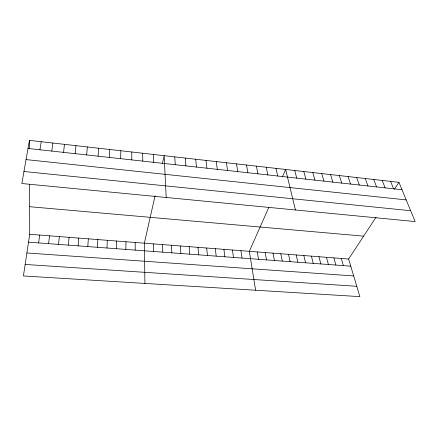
<?xml version="1.0" encoding="UTF-8"?>
<svg xmlns="http://www.w3.org/2000/svg" width="437" height="437" viewBox="0 0 437 437"><rect width="100%" height="100%" fill="white"/><g stroke="black" fill="none" stroke-linecap="round" stroke-linejoin="round"><path stroke-width="0.66" d="M131.766 159.904L131.799 151.994M125.861 249.412L125.954 241.748M120.645 158.68L120.825 150.749M116.455 248.713L116.652 241.027M106.978 248.008L107.278 240.301M109.43 157.44L109.753 149.492M97.429 247.293L97.839 239.569M98.112 156.189L98.582 148.225M87.815 246.577L88.329 238.831M86.69 154.927L87.313 146.947M78.119 245.856L78.742 238.089M68.352 245.13L69.09 237.34M75.164 153.66L75.945 145.652M58.514 244.398L59.356 236.586M63.54 152.376L64.474 144.352M48.594 243.655L49.556 235.827M38.603 242.912L39.68 235.062M51.806 151.076L52.899 143.036M29.569 184.217L29.721 234.287L23.412 275.96L359.864 296.63L348.628 259.021L376.077 217.184M39.964 149.771L41.22 141.708M29.432 140.37L21.85 183.518L415.15 221.564L398.937 182.333L29.432 140.37L29.459 148.913M155.091 195.743L144.352 243.18L144.915 283.422M162.345 163.695L164.159 155.67L166.18 197.48M268.831 207.367L249.33 251.319L255.629 290.223M282.34 176.919L285.651 169.469L295.412 209.984M394.387 189.27L398.937 182.333M25.155 264.451L356.778 286.295M26.892 252.968L353.686 275.944M28.531 242.164L350.764 266.171M29.721 234.287L348.628 259.021M29.64 206.706L363.639 236.144M23.964 171.506L410.671 210.721M26.056 159.592L406.202 199.906M28.012 148.454L402.002 189.74M390.612 181.388L393.59 188.811M382.228 180.432L385.117 187.877M373.777 179.476L376.574 186.932M365.261 178.509L367.97 185.982M356.679 177.531L359.301 185.026M348.038 176.553L350.567 184.059M339.331 175.565L341.761 183.087M330.552 174.565L332.89 182.109M321.708 173.56L323.954 181.12M341.286 258.453L343.351 265.62M312.799 172.549L314.94 180.126M333.89 257.879L335.895 265.062M303.819 171.528L305.862 179.126M326.455 257.3L328.384 264.5M318.966 256.721L320.829 263.937M294.767 170.501L296.712 178.116M311.428 256.137L313.225 263.374M303.846 255.547L305.567 262.801M296.21 254.957L297.859 262.227M275.982 168.371L277.708 176.018M288.524 254.361L290.102 261.648M266.237 167.262L267.854 174.931M280.789 253.76L282.291 261.069M256.41 166.147L257.912 173.833M273.005 253.154L274.431 260.485M265.166 252.548L266.515 259.895M246.501 165.022L247.883 172.724M257.273 251.936L258.546 259.299M236.51 163.886L237.777 171.61M240.924 250.669L242.032 258.07M226.432 162.744L227.579 170.485M232.451 250.013L233.478 257.431M216.271 161.586L217.298 169.348M223.924 249.347L224.864 256.792M206.024 160.423L206.925 168.201M215.332 248.68L216.189 256.142M206.685 248.014L207.449 255.492M195.694 159.254L196.464 167.049M197.972 247.337L198.644 254.837M185.272 158.068L185.916 165.885M189.194 246.654L189.778 254.176M174.762 156.878L175.275 164.711M180.355 245.971L180.847 253.509M171.451 245.277L171.85 252.837M162.488 244.583L162.788 252.165M153.463 154.458L153.709 162.329M153.453 243.884L153.66 251.483M142.68 153.234L142.784 161.122M135.186 242.469L135.197 250.111"/></g></svg>
